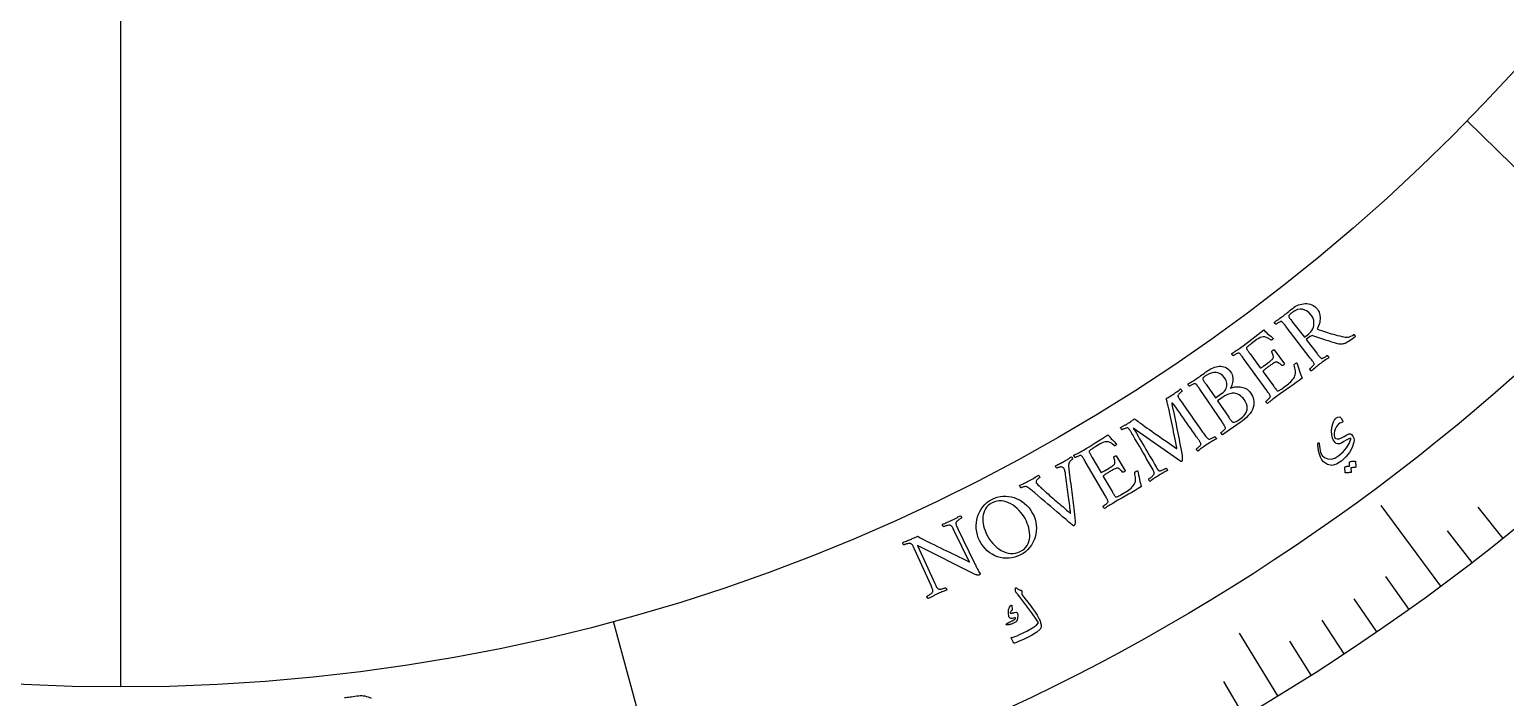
# Model space of a CAD drawing. Header units: millimetres. Extents: x -68 to 68, y -68 to 87.
# Drawn here: x -2.21 to 33.5, y -45.82 to -29.64 of the extents above; entities that cross this region are included whole.
import ezdxf

# ---------------------------------------------------------------- set-up
doc = ezdxf.new("R2010")
doc.units = ezdxf.units.MM
for name, color, linetype in [('ENGRAVE', 7, 'Continuous'), ('ENGRAVE_FINE', 8, 'Continuous'), ('TEXT', 5, 'Continuous')]:
    doc.layers.add(name, color=color, linetype=linetype)

msp = doc.modelspace()

# ---------------------------------------------------------------- linework, layer by layer
at = {"layer": 'ENGRAVE'}
for points in [[(0, -45.5625), (0, 45.5625)], [(38.3643, -37.5213), (32.5735, -31.8577)], [(31.9367, -43.1244), (30.4905, -41.1716)], [(14.0426, -51.7926), (11.923, -43.9748)], [(27.997, -45.7802), (27.0673, -44.26)]]:
    msp.add_lwpolyline(points, dxfattribs=at)
for radius in [66.15, 66.15, 64.3781, 61.0875, 61.0875, 58.4888, 53.6625, 53.6625, 50.8275, 45.5625, 45.5625]:
    msp.add_circle((0, 0), radius, dxfattribs=at)
at = {"layer": 'ENGRAVE_FINE'}
for points in [[(33.4426, -41.9673), (32.8368, -41.2072)], [(32.6949, -42.5524), (32.1027, -41.7817)], [(31.1683, -43.683), (30.6037, -42.8917)], [(30.3899, -44.228), (29.8394, -43.4269)], [(29.6017, -44.7594), (29.0655, -43.9487)], [(28.804, -45.2769), (28.2823, -44.4568)], [(27.1811, -46.2694), (26.6887, -45.4313)]]:
    msp.add_lwpolyline(points, dxfattribs=at)
at = {"layer": 'TEXT'}
for points in [[(28.3625, -36.3874), (28.3927, -36.3658), (28.4254, -36.3463), (28.4604, -36.3289), (28.4977, -36.3136), (28.5366, -36.3009), (28.5759, -36.2913), (28.6159, -36.2849), (28.6564, -36.2817), (28.6969, -36.2822), (28.7367, -36.2871), (28.7759, -36.2962), (28.8145, -36.3097), (28.8517, -36.3281), (28.8868, -36.3519), (28.9198, -36.3812), (28.9507, -36.4161), (28.9733, -36.4489), (28.9912, -36.4847), (29.0044, -36.5234), (29.0129, -36.5652), (29.0171, -36.6085), (29.0175, -36.652), (29.0139, -36.6957), (29.0064, -36.7395), (28.9954, -36.782), (28.9814, -36.8218), (28.9642, -36.8589), (28.944, -36.8933), (28.9968, -36.9131), (29.0479, -36.9316), (29.0974, -36.9489), (29.1452, -36.9649), (29.1923, -36.98), (29.2399, -36.9946), (29.2878, -37.0087), (29.3362, -37.0223), (29.386, -37.0359), (29.4386, -37.0501), (29.4939, -37.0648), (29.5519, -37.0801), (29.5899, -37.0882), (29.6262, -37.0925), (29.6608, -37.093), (29.6936, -37.0898), (29.7264, -37.082), (29.7607, -37.069), (29.7965, -37.0507), (29.8338, -37.0271), (29.8402, -37.029), (29.8465, -37.0337), (29.8528, -37.041), (29.8589, -37.0509), (29.8643, -37.061), (29.8683, -37.069), (29.8709, -37.0748), (29.8722, -37.0784), (29.8297, -37.1119), (29.7902, -37.1417), (29.7538, -37.1676), (29.7205, -37.1898), (29.6906, -37.2083), (29.6643, -37.2233), (29.6417, -37.2348), (29.6227, -37.2429), (29.6096, -37.2467), (29.5938, -37.2509), (29.5754, -37.2556), (29.5544, -37.2606), (29.5311, -37.2643), (29.5055, -37.2648), (29.4778, -37.262), (29.4479, -37.256), (29.4344, -37.2523), (29.4159, -37.2471), (29.3926, -37.2402), (29.3643, -37.2317), (29.3321, -37.2219), (29.2967, -37.2108), (29.2582, -37.1985), (29.2166, -37.1851), (29.1728, -37.1707), (29.1275, -37.1559), (29.0807, -37.1405), (29.0326, -37.1245), (28.984, -37.1083), (28.9363, -37.0921), (28.8892, -37.0757), (28.8429, -37.0594), (28.8268, -37.0567), (28.8096, -37.0592), (28.7914, -37.0668), (28.7722, -37.0796), (28.6805, -37.1506), (28.9348, -37.4799), (28.9369, -37.4826), (28.9389, -37.4854), (28.941, -37.4881), (28.9431, -37.4908), (28.9452, -37.4935), (28.9473, -37.4962), (28.9494, -37.4989), (28.9515, -37.5017), (28.9645, -37.5184), (28.9771, -37.5343), (28.9891, -37.5493), (29.0006, -37.5634), (29.0117, -37.5762), (29.0224, -37.5874), (29.0327, -37.5968), (29.0426, -37.6046), (29.0492, -37.6066), (29.0584, -37.6062), (29.0701, -37.6034), (29.0844, -37.5984), (29.0999, -37.5916), (29.1155, -37.584), (29.1311, -37.5755), (29.1467, -37.566), (29.1611, -37.5567), (29.1729, -37.5489), (29.1821, -37.5425), (29.1888, -37.5376), (29.1946, -37.54), (29.2009, -37.5441), (29.2076, -37.5501), (29.2149, -37.5579), (29.2213, -37.5663), (29.2257, -37.5741), (29.2279, -37.5814), (29.2281, -37.5881), (29.1997, -37.6074), (29.172, -37.6263), (29.1449, -37.6449), (29.1184, -37.6631), (29.0922, -37.6814), (29.0659, -37.7003), (29.0396, -37.7198), (29.0131, -37.7399), (28.9875, -37.7599), (28.9619, -37.7803), (28.9364, -37.8012), (28.9108, -37.8227), (28.8852, -37.8445), (28.8594, -37.8665), (28.8335, -37.8889), (28.8074, -37.9115), (28.801, -37.9096), (28.7945, -37.9055), (28.7881, -37.8993), (28.7816, -37.8909), (28.776, -37.8819), (28.7719, -37.8739), (28.7695, -37.8668), (28.7687, -37.8606), (28.7752, -37.8553), (28.7838, -37.848), (28.7943, -37.8386), (28.807, -37.8271), (28.8202, -37.8144), (28.8326, -37.8015), (28.8443, -37.7881), (28.8552, -37.7745), (28.8641, -37.7618), (28.8697, -37.7512), (28.872, -37.7428), (28.8711, -37.7365), (28.8654, -37.7223), (28.8577, -37.7072), (28.8479, -37.691), (28.8362, -37.6739), (28.8231, -37.656), (28.8094, -37.6375), (28.7951, -37.6185), (28.7801, -37.5988), (28.1989, -36.8431), (28.1837, -36.8235), (28.1689, -36.8045), (28.1545, -36.7861), (28.1403, -36.7684), (28.1266, -36.7522), (28.1134, -36.7383), (28.1007, -36.7267), (28.0885, -36.7174), (28.0822, -36.7141), (28.0735, -36.7138), (28.0622, -36.7165), (28.0485, -36.7221), (28.0335, -36.7295), (28.0186, -36.7374), (28.0037, -36.7458), (27.9888, -36.7547), (27.9752, -36.7632), (27.9639, -36.7704), (27.955, -36.7764), (27.9484, -36.7811), (27.9427, -36.7786), (27.9366, -36.7743), (27.9299, -36.7682), (27.9228, -36.7603), (27.9165, -36.7519), (27.9122, -36.744), (27.9099, -36.7367), (27.9097, -36.7301), (27.937, -36.7109), (27.964, -36.692), (27.9907, -36.6735), (28.0172, -36.6554), (28.0433, -36.6373), (28.0691, -36.6189), (28.0945, -36.6002), (28.1195, -36.5813), (28.1456, -36.561), (28.1725, -36.5397), (28.2003, -36.5174), (28.2288, -36.4941), (28.2588, -36.4696), (28.2911, -36.4436), (28.3257, -36.4162), (28.3625, -36.3874)], [(28.8026, -36.5595), (28.7555, -36.5077), (28.7049, -36.4669), (28.6508, -36.4373), (28.5932, -36.4188), (28.5323, -36.4145), (28.4684, -36.4273), (28.4015, -36.4572), (28.3314, -36.5042), (28.3225, -36.5113), (28.3117, -36.5203), (28.2989, -36.5311), (28.2842, -36.5438), (28.2707, -36.5567), (28.2618, -36.5683), (28.2573, -36.5787), (28.2573, -36.5877), (28.2615, -36.5997), (28.2687, -36.6139), (28.2788, -36.6304), (28.2919, -36.649), (28.3066, -36.6689), (28.3214, -36.6887), (28.3365, -36.7086), (28.3518, -36.7285), (28.6386, -37.0963), (28.7319, -37.024), (28.7641, -36.9959), (28.7924, -36.9644), (28.8167, -36.9295), (28.8372, -36.8913), (28.8531, -36.851), (28.8636, -36.8096), (28.8689, -36.7674), (28.8689, -36.7241), (28.8627, -36.6811), (28.8496, -36.6393), (28.8295, -36.5988), (28.8026, -36.5595)], [(27.0949, -37.3465), (27.1586, -37.2996), (27.2249, -37.2497), (27.2938, -37.1966), (27.3652, -37.1404), (27.4376, -37.0832), (27.5095, -37.0272), (27.5809, -36.9725), (27.6518, -36.9189), (27.6814, -36.9485), (27.7107, -36.9762), (27.7397, -37.002), (27.7683, -37.0259), (27.7968, -37.0492), (27.8254, -37.0731), (27.8542, -37.0976), (27.8831, -37.1227), (27.8808, -37.1307), (27.8761, -37.1387), (27.8689, -37.1467), (27.8594, -37.1548), (27.8484, -37.1618), (27.839, -37.1651), (27.831, -37.1648), (27.8246, -37.1609), (27.772, -37.1237), (27.7238, -37.0985), (27.6802, -37.0852), (27.641, -37.084), (27.6042, -37.0914), (27.568, -37.1041), (27.5322, -37.1221), (27.4969, -37.1455), (27.3455, -37.2571), (27.3389, -37.2619), (27.3303, -37.2686), (27.3194, -37.277), (27.3064, -37.2871), (27.2926, -37.2982), (27.2796, -37.3092), (27.2672, -37.3203), (27.2555, -37.3314), (27.2458, -37.3418), (27.2393, -37.351), (27.2361, -37.3589), (27.236, -37.3654), (27.2408, -37.3772), (27.2472, -37.3898), (27.2551, -37.4035), (27.2647, -37.4181), (27.2751, -37.4333), (27.2859, -37.4486), (27.2969, -37.4641), (27.3082, -37.4797), (27.3127, -37.4859), (27.3166, -37.4913), (27.3201, -37.496), (27.323, -37.5001), (27.568, -37.8364), (27.572, -37.8386), (27.5784, -37.838), (27.5873, -37.8346), (27.5986, -37.8282), (27.6115, -37.8201), (27.6248, -37.8112), (27.6387, -37.8016), (27.6531, -37.7913), (27.7464, -37.7228), (27.7764, -37.7003), (27.8026, -37.68), (27.8248, -37.6618), (27.8432, -37.6457), (27.858, -37.631), (27.8696, -37.617), (27.8779, -37.6035), (27.8829, -37.5907), (27.8853, -37.5777), (27.8856, -37.5638), (27.8837, -37.549), (27.8798, -37.5332), (27.874, -37.5158), (27.8668, -37.4959), (27.8581, -37.4735), (27.8479, -37.4487), (27.846, -37.4414), (27.848, -37.4336), (27.8539, -37.4255), (27.8638, -37.4169), (27.8743, -37.41), (27.8841, -37.4054), (27.8931, -37.4031), (27.9014, -37.4031), (28.153, -37.7403), (28.1508, -37.7469), (28.1461, -37.754), (28.1389, -37.7615), (28.1291, -37.7695), (28.1186, -37.7761), (28.1089, -37.7795), (28.1001, -37.7799), (28.0921, -37.7771), (28.0682, -37.7577), (28.0476, -37.7415), (28.0301, -37.7284), (28.0159, -37.7184), (28.004, -37.7108), (27.9938, -37.7049), (27.9851, -37.7006), (27.9781, -37.698), (27.9718, -37.6966), (27.9654, -37.6957), (27.9589, -37.6954), (27.9523, -37.6958), (27.9438, -37.6969), (27.9327, -37.7007), (27.919, -37.7074), (27.9028, -37.7168), (27.885, -37.728), (27.8666, -37.74), (27.8476, -37.7528), (27.8279, -37.7665), (27.8082, -37.7803), (27.7892, -37.7939), (27.7708, -37.8071), (27.753, -37.8201), (27.7408, -37.8292), (27.7278, -37.839), (27.7141, -37.8494), (27.6996, -37.8606), (27.6854, -37.8719), (27.6724, -37.8826), (27.6606, -37.8928), (27.65, -37.9025), (27.6417, -37.9114), (27.6367, -37.919), (27.635, -37.9254), (27.6367, -37.9306), (27.8871, -38.2743), (27.8886, -38.2764), (27.8905, -38.2789), (27.8927, -38.2819), (27.8952, -38.2854), (27.9054, -38.2992), (27.917, -38.3148), (27.9301, -38.3321), (27.9446, -38.3512), (27.9587, -38.3687), (27.9704, -38.3813), (27.9797, -38.3888), (27.9866, -38.3913), (28.0007, -38.39), (28.0149, -38.3866), (28.0292, -38.3812), (28.0437, -38.3738), (28.0599, -38.3637), (28.0798, -38.3505), (28.1032, -38.3342), (28.1302, -38.3146), (28.2174, -38.2505), (28.2491, -38.2258), (28.2794, -38.1997), (28.3082, -38.1721), (28.3356, -38.143), (28.3601, -38.1138), (28.3803, -38.0855), (28.3963, -38.0583), (28.4079, -38.0321), (28.4173, -38.0029), (28.4223, -37.9726), (28.4227, -37.9411), (28.4187, -37.9084), (28.412, -37.8748), (28.4042, -37.8404), (28.3954, -37.8051), (28.3856, -37.7689), (28.385, -37.7619), (28.3877, -37.7545), (28.3937, -37.7468), (28.403, -37.7387), (28.4186, -37.728), (28.4325, -37.7208), (28.4447, -37.7169), (28.4551, -37.7166), (28.47, -37.7635), (28.4851, -37.812), (28.5005, -37.8622), (28.5162, -37.9139), (28.5321, -37.9639), (28.5485, -38.009), (28.5652, -38.0492), (28.5823, -38.0844), (28.5093, -38.1387), (28.4361, -38.1922), (28.3627, -38.245), (28.289, -38.297), (28.2131, -38.3505), (28.1328, -38.4077), (28.048, -38.4686), (27.9587, -38.5332), (27.9279, -38.5558), (27.899, -38.5775), (27.8719, -38.5984), (27.8467, -38.6185), (27.8221, -38.638), (27.7967, -38.6576), (27.7706, -38.6772), (27.7438, -38.6967), (27.7374, -38.6946), (27.7311, -38.6903), (27.7248, -38.6839), (27.7186, -38.6753), (27.7132, -38.6662), (27.7094, -38.658), (27.7072, -38.6509), (27.7065, -38.6446), (27.7132, -38.6396), (27.7219, -38.6325), (27.7328, -38.6234), (27.7457, -38.6123), (27.7593, -38.6), (27.7721, -38.5873), (27.7841, -38.5744), (27.7954, -38.561), (27.8046, -38.5486), (27.8105, -38.5382), (27.813, -38.5298), (27.8123, -38.5235), (27.807, -38.5091), (27.7997, -38.4938), (27.7904, -38.4774), (27.7792, -38.46), (27.7666, -38.4417), (27.7534, -38.4228), (27.7397, -38.4034), (27.7252, -38.3833), (27.167, -37.6104), (27.1524, -37.5904), (27.1381, -37.571), (27.1242, -37.5523), (27.1105, -37.5342), (27.0972, -37.5176), (27.0844, -37.5033), (27.0721, -37.4914), (27.0602, -37.4817), (27.054, -37.4783), (27.0452, -37.4777), (27.0339, -37.4801), (27.02, -37.4853), (27.0048, -37.4923), (26.9895, -37.4999), (26.974, -37.5081), (26.9586, -37.5169), (26.9443, -37.5253), (26.9325, -37.5324), (26.9233, -37.5382), (26.9165, -37.5428), (26.9109, -37.5401), (26.9049, -37.5357), (26.8984, -37.5294), (26.8915, -37.5213), (26.8854, -37.5127), (26.8813, -37.5047), (26.8793, -37.4974), (26.8792, -37.4908), (26.9071, -37.4723), (26.9348, -37.4541), (26.9623, -37.4361), (26.9897, -37.4184), (27.0167, -37.4007), (27.0433, -37.3829), (27.0693, -37.3648), (27.0949, -37.3465)], [(26.2936, -37.9093), (26.3248, -37.889), (26.3576, -37.8701), (26.3921, -37.8526), (26.4282, -37.8366), (26.4653, -37.8227), (26.5024, -37.8119), (26.5396, -37.8041), (26.577, -37.7993), (26.6141, -37.7983), (26.6506, -37.8017), (26.6865, -37.8095), (26.7217, -37.8218), (26.7558, -37.8393), (26.7881, -37.8631), (26.8185, -37.893), (26.8472, -37.9291), (26.869, -37.9642), (26.8857, -38.0006), (26.8971, -38.0381), (26.9034, -38.0769), (26.9054, -38.1156), (26.9042, -38.1526), (26.8998, -38.1881), (26.8921, -38.2219), (26.8826, -38.2531), (26.8726, -38.2803), (26.8621, -38.3038), (26.8512, -38.3233), (26.8504, -38.3266), (26.851, -38.329), (26.853, -38.3304), (26.8564, -38.3308), (26.8753, -38.3207), (26.8972, -38.312), (26.9222, -38.3046), (26.9502, -38.2985), (26.9804, -38.2943), (27.0121, -38.2923), (27.0452, -38.2926), (27.0798, -38.2952), (27.1149, -38.3006), (27.1494, -38.3093), (27.1834, -38.3214), (27.2168, -38.3369), (27.2487, -38.356), (27.2784, -38.3793), (27.3057, -38.4067), (27.3307, -38.4382), (27.3564, -38.4778), (27.3776, -38.5185), (27.3945, -38.5601), (27.4069, -38.6028), (27.4142, -38.6471), (27.4154, -38.6935), (27.4105, -38.7422), (27.3995, -38.793), (27.3816, -38.8431), (27.3557, -38.8927), (27.3216, -38.9419), (27.2793, -38.9906), (27.2322, -39.0377), (27.1836, -39.0821), (27.1334, -39.1239), (27.0817, -39.1629), (26.6531, -39.4558), (26.6468, -39.4536), (26.6406, -39.4491), (26.6345, -39.4426), (26.6285, -39.4338), (26.6233, -39.4245), (26.6198, -39.4163), (26.6177, -39.409), (26.6173, -39.4028), (26.6241, -39.3979), (26.633, -39.3911), (26.6441, -39.3823), (26.6573, -39.3716), (26.6712, -39.3596), (26.6844, -39.3473), (26.6968, -39.3347), (26.7084, -39.3217), (26.718, -39.3095), (26.7242, -39.2993), (26.727, -39.291), (26.7264, -39.2846), (26.7215, -39.2702), (26.7146, -39.2546), (26.7058, -39.2379), (26.6951, -39.2202), (26.683, -39.2016), (26.6704, -39.1824), (26.6571, -39.1626), (26.6433, -39.1421), (26.1068, -38.3539), (26.0928, -38.3335), (26.0791, -38.3137), (26.0656, -38.2946), (26.0525, -38.2761), (26.0397, -38.2592), (26.0273, -38.2446), (26.0152, -38.2323), (26.0036, -38.2223), (25.9975, -38.2187), (25.9888, -38.2179), (25.9774, -38.2199), (25.9634, -38.2248), (25.9479, -38.2314), (25.9324, -38.2385), (25.9168, -38.2463), (25.9011, -38.2546), (25.8865, -38.2626), (25.8746, -38.2694), (25.8652, -38.275), (25.8583, -38.2793), (25.8528, -38.2765), (25.8469, -38.2719), (25.8406, -38.2654), (25.8339, -38.2572), (25.8281, -38.2484), (25.8242, -38.2403), (25.8224, -38.2329), (25.8225, -38.2263), (25.8509, -38.2086), (25.879, -38.1912), (25.9071, -38.174), (25.9349, -38.157), (25.9624, -38.1401), (25.9895, -38.123), (26.0161, -38.1056), (26.0421, -38.0881), (26.0693, -38.0693), (26.0971, -38.0497), (26.1258, -38.0292), (26.1551, -38.0078), (26.1861, -37.9853), (26.2195, -37.9613), (26.2554, -37.936), (26.2936, -37.9093)], [(26.4833, -38.5646), (26.6344, -38.4604), (26.6721, -38.4313), (26.7029, -38.401), (26.727, -38.3694), (26.7444, -38.3366), (26.7558, -38.3033), (26.7624, -38.27), (26.764, -38.2369), (26.7606, -38.2039), (26.7532, -38.1718), (26.7427, -38.1414), (26.729, -38.1127), (26.7122, -38.0857), (26.6672, -38.0316), (26.6175, -37.9912), (26.5631, -37.9643), (26.504, -37.9509), (26.4425, -37.9506), (26.3807, -37.9627), (26.3186, -37.9872), (26.2562, -38.0242), (26.2469, -38.0308), (26.2355, -38.0392), (26.2222, -38.0493), (26.2068, -38.0611), (26.1926, -38.0732), (26.183, -38.0844), (26.178, -38.0944), (26.1775, -38.1034), (26.1809, -38.1137), (26.1863, -38.1258), (26.1938, -38.1395), (26.2034, -38.155), (26.2141, -38.1715), (26.2253, -38.1885), (26.2369, -38.2058), (26.249, -38.2235), (26.2515, -38.2271), (26.2539, -38.2305), (26.2561, -38.2337), (26.2581, -38.2367), (26.26, -38.2395), (26.262, -38.2423), (26.2639, -38.2452), (26.2658, -38.248)], [(24.3834, -39.1707), (24.4063, -39.1562), (24.4276, -39.1422), (24.4471, -39.1287), (24.4651, -39.1157), (24.4818, -39.1033), (24.498, -39.0914), (24.5135, -39.0801), (24.5283, -39.0693), (24.5484, -39.0859), (24.5742, -39.106), (24.6056, -39.1296), (24.6428, -39.1567), (24.6846, -39.1869), (24.7301, -39.2196), (24.7793, -39.2549), (24.8321, -39.2927), (24.8878, -39.3323), (24.9453, -39.373), (25.0047, -39.4146), (25.066, -39.4571), (25.1281, -39.5002), (25.19, -39.5432), (25.2516, -39.5862), (25.313, -39.6292), (25.3731, -39.6714), (25.431, -39.7121), (25.4867, -39.7514), (25.5402, -39.7891), (25.5425, -39.79), (25.5449, -39.7901), (25.5476, -39.7895), (25.5504, -39.788), (25.5527, -39.7858), (25.554, -39.783), (25.5541, -39.7795), (25.5531, -39.7754), (25.5357, -39.6885), (25.519, -39.606), (25.503, -39.528), (25.4877, -39.4545), (25.4728, -39.3831), (25.4579, -39.3117), (25.4431, -39.2403), (25.4283, -39.1687), (25.4131, -39.0954), (25.397, -39.0184), (25.3798, -38.9377), (25.3617, -38.8534), (25.3556, -38.8253), (25.3491, -38.7961), (25.3422, -38.7658), (25.3349, -38.7344), (25.3275, -38.7035), (25.3206, -38.6747), (25.314, -38.6481), (25.3079, -38.6236), (25.3026, -38.6031), (25.2989, -38.5885), (25.2966, -38.5797), (25.2959, -38.5768), (25.3395, -38.5518), (25.3786, -38.5286), (25.4132, -38.5073), (25.4434, -38.4879), (25.4684, -38.4712), (25.4946, -38.4533), (25.5222, -38.4341), (25.5512, -38.4137), (25.5791, -38.3937), (25.6036, -38.376), (25.6248, -38.3605), (25.6426, -38.3472), (25.6456, -38.3498), (25.6504, -38.355), (25.657, -38.3628), (25.6653, -38.3733), (25.6734, -38.3835), (25.6791, -38.3909), (25.6826, -38.3953), (25.6837, -38.3967), (25.6764, -38.402), (25.6674, -38.409), (25.6567, -38.4179), (25.6444, -38.4285), (25.6315, -38.4402), (25.6194, -38.452), (25.6079, -38.4642), (25.597, -38.4765), (25.5879, -38.4883), (25.5814, -38.4986), (25.5777, -38.5074), (25.5767, -38.5148), (25.5789, -38.5236), (25.5821, -38.5331), (25.5865, -38.5432), (25.592, -38.554), (25.598, -38.5648), (25.6039, -38.5749), (25.6097, -38.5845), (25.6154, -38.5933), (25.6342, -38.6196), (25.6571, -38.6521), (25.6841, -38.6908), (25.7153, -38.7356), (25.7495, -38.785), (25.7858, -38.8373), (25.8242, -38.8925), (25.8648, -38.9506), (25.9062, -39.0099), (25.9474, -39.0689), (25.9884, -39.1276), (26.0292, -39.1858), (26.0687, -39.2423), (26.1058, -39.2955), (26.1406, -39.3454), (26.1731, -39.3921), (26.1917, -39.4177), (26.21, -39.4424), (26.2281, -39.4663), (26.2459, -39.4893), (26.2636, -39.5104), (26.2812, -39.5289), (26.2988, -39.5447), (26.3163, -39.5578), (26.3248, -39.5611), (26.3356, -39.5618), (26.3487, -39.5596), (26.3641, -39.5548), (26.3806, -39.5482), (26.3969, -39.5411), (26.413, -39.5335), (26.4289, -39.5253), (26.4432, -39.5175), (26.4545, -39.5112), (26.4628, -39.5064), (26.4681, -39.5031), (26.4761, -39.5079), (26.4834, -39.5139), (26.4899, -39.5213), (26.4958, -39.53), (26.5008, -39.5385), (26.5044, -39.5452), (26.5066, -39.5503), (26.5076, -39.5537), (26.4788, -39.5704), (26.4503, -39.5869), (26.4223, -39.6033), (26.3948, -39.6195), (26.367, -39.6362), (26.3384, -39.6539), (26.3089, -39.6727), (26.2786, -39.6926), (26.2471, -39.7137), (26.2179, -39.7337), (26.1912, -39.7526), (26.1669, -39.7704), (26.1427, -39.7884), (26.1164, -39.808), (26.0879, -39.8291), (26.0574, -39.8517), (26.0546, -39.8495), (26.0505, -39.8454), (26.0451, -39.8393), (26.0386, -39.8313), (26.0321, -39.8225), (26.0273, -39.8141), (26.024, -39.806), (26.0224, -39.7982), (26.0289, -39.7937), (26.0369, -39.7877), (26.0463, -39.7802), (26.0571, -39.7713), (26.0687, -39.7616), (26.08, -39.7516), (26.0912, -39.7413), (26.1022, -39.7308), (26.1123, -39.7207), (26.1206, -39.7116), (26.1271, -39.7034), (26.1319, -39.6963), (26.1336, -39.6892), (26.1328, -39.6799), (26.1296, -39.6685), (26.1239, -39.6549), (26.1171, -39.6409), (26.1105, -39.6282), (26.104, -39.6168), (26.0976, -39.6066), (26.09, -39.5954), (26.0812, -39.5828), (26.0712, -39.5688), (26.0598, -39.5534), (26.0485, -39.5381), (26.0384, -39.5241), (26.0296, -39.5115), (26.0221, -39.5003), (25.9759, -39.4344), (25.9307, -39.3699), (25.8863, -39.3066), (25.8428, -39.2447), (25.7995, -39.1831), (25.7557, -39.1207), (25.7114, -39.0576), (25.6667, -38.9938), (25.6208, -38.9285), (25.5731, -38.8608), (25.5234, -38.7907), (25.4719, -38.7183), (25.4694, -38.715), (25.4657, -38.7108), (25.4606, -38.7057), (25.4544, -38.6997), (25.4477, -38.6945), (25.4417, -38.6917), (25.4362, -38.6912), (25.4312, -38.6931), (25.4297, -38.6952), (25.4292, -38.6992), (25.4295, -38.705), (25.4306, -38.7126), (25.4491, -38.8011), (25.4669, -38.8864), (25.4839, -38.9683), (25.5002, -39.047), (25.5158, -39.1233), (25.5311, -39.1984), (25.5459, -39.2723), (25.5603, -39.3448), (25.5745, -39.417), (25.5888, -39.4898), (25.6033, -39.5631), (25.6179, -39.6371), (25.6328, -39.7128), (25.6482, -39.7913), (25.6642, -39.8727), (25.6808, -39.957), (25.6813, -39.9634), (25.6819, -39.9726), (25.6825, -39.9844), (25.6831, -39.999), (25.6835, -40.0147), (25.6836, -40.0302), (25.6834, -40.0454), (25.6827, -40.0603), (25.6814, -40.0738), (25.6789, -40.0848), (25.6754, -40.0933), (25.6707, -40.0992), (25.6688, -40.1013), (25.6657, -40.1031), (25.6614, -40.1047), (25.6559, -40.106), (25.6544, -40.1058), (25.653, -40.1058), (25.6518, -40.1061), (25.6508, -40.1066), (24.4971, -39.2938), (24.535, -39.3571), (24.5733, -39.4214), (24.612, -39.4869), (24.651, -39.5535), (24.6899, -39.6202), (24.7284, -39.6858), (24.7664, -39.7503), (24.8039, -39.8138), (24.8402, -39.8753), (24.8746, -39.9338), (24.9071, -39.9892), (24.9377, -40.0416), (24.9659, -40.09), (24.9912, -40.1335), (25.0136, -40.1721), (25.0331, -40.2057), (25.0492, -40.2334), (25.0611, -40.2539), (25.069, -40.2674), (25.0729, -40.2739), (25.0773, -40.2808), (25.0823, -40.2879), (25.0877, -40.2952), (25.0935, -40.3028), (25.0996, -40.31), (25.1055, -40.3165), (25.1113, -40.3223), (25.1169, -40.3272), (25.1256, -40.3307), (25.1374, -40.3313), (25.1523, -40.3289), (25.1703, -40.3236), (25.1897, -40.3165), (25.2088, -40.3086), (25.2277, -40.3001), (25.2463, -40.2909), (25.263, -40.2822), (25.276, -40.2753), (25.2853, -40.2702), (25.2911, -40.2669), (25.2973, -40.2695), (25.3034, -40.2746), (25.3094, -40.2822), (25.3152, -40.2922), (25.3202, -40.3024), (25.3238, -40.3104), (25.3261, -40.3162), (25.3271, -40.3199), (25.2985, -40.3352), (25.272, -40.3493), (25.2475, -40.3624), (25.2251, -40.3743), (25.2024, -40.3867), (25.1772, -40.4011), (25.1496, -40.4176), (25.1195, -40.4361), (25.0876, -40.4561), (25.0587, -40.4748), (25.0326, -40.4921), (25.0095, -40.5082), (24.9865, -40.5245), (24.9609, -40.5425), (24.9326, -40.5624), (24.9017, -40.5839), (24.8989, -40.5816), (24.895, -40.5774), (24.8898, -40.5711), (24.8834, -40.563), (24.8773, -40.554), (24.8727, -40.5454), (24.8697, -40.5372), (24.8682, -40.5294), (24.8754, -40.5247), (24.8851, -40.5177), (24.8972, -40.5085), (24.912, -40.4971), (24.9277, -40.4844), (24.9431, -40.4713), (24.958, -40.4577), (24.9724, -40.4438), (24.9849, -40.4303), (24.994, -40.4184), (24.9995, -40.4079), (25.0015, -40.3989), (25.0016, -40.3851), (25.0003, -40.3718), (24.9975, -40.3588), (24.9933, -40.3462), (24.9878, -40.3333), (24.9815, -40.3195), (24.9742, -40.3048), (24.966, -40.2891), (24.9164, -40.2027), (24.8677, -40.118), (24.82, -40.0352), (24.7731, -39.9541), (24.7279, -39.876), (24.6849, -39.802), (24.6441, -39.7322), (24.6055, -39.6666), (24.5698, -39.606), (24.5377, -39.5513), (24.509, -39.5025), (24.4838, -39.4596), (24.4627, -39.4238), (24.4465, -39.3963), (24.435, -39.3771), (24.4284, -39.3662), (24.4218, -39.3556), (24.4152, -39.3454), (24.4087, -39.3355), (24.4021, -39.326), (24.3955, -39.317), (24.3886, -39.3088), (24.3813, -39.3016), (24.3738, -39.2951), (24.3669, -39.2916), (24.3573, -39.2902), (24.3449, -39.2911), (24.3297, -39.2942), (24.3132, -39.2987), (24.2968, -39.3038), (24.2805, -39.3095), (24.2642, -39.3159), (24.2492, -39.3222), (24.2369, -39.3277), (24.2272, -39.3324), (24.2202, -39.3363), (24.2184, -39.3352), (24.2147, -39.3306), (24.2093, -39.3226), (24.2021, -39.3112), (24.1951, -39.2995), (24.1902, -39.2907), (24.1873, -39.2848), (24.1866, -39.2818), (24.2081, -39.2699), (24.2273, -39.2594), (24.2444, -39.2502), (24.2594, -39.2422), (24.2733, -39.2349), (24.2871, -39.2275), (24.3008, -39.2199), (24.3145, -39.2122), (24.329, -39.2038), (24.3453, -39.1941), (24.3635, -39.183), (24.3834, -39.1707)], [(26.5312, -38.6343), (26.8056, -39.0339), (26.8107, -39.0413), (26.8173, -39.0505), (26.8251, -39.0613), (26.8343, -39.0738), (26.8442, -39.0868), (26.8543, -39.0992), (26.8644, -39.1111), (26.8747, -39.1223), (26.8844, -39.1321), (26.8928, -39.1397), (26.9001, -39.1449), (26.9061, -39.1479), (26.9246, -39.1502), (26.9437, -39.1491), (26.9633, -39.1444), (26.9834, -39.1363), (27.0045, -39.1254), (27.0269, -39.1125), (27.0505, -39.0978), (27.0755, -39.081), (27.1094, -39.0556), (27.1412, -39.0277), (27.1708, -38.9976), (27.1982, -38.965), (27.2215, -38.9299), (27.2386, -38.8918), (27.2497, -38.8508), (27.2546, -38.8069), (27.2514, -38.7604), (27.2379, -38.7114), (27.2143, -38.6599), (27.1806, -38.606), (27.1548, -38.5729), (27.1262, -38.5426), (27.0947, -38.5153), (27.0604, -38.4907), (27.0226, -38.4711), (26.9808, -38.4582), (26.935, -38.4522), (26.8852, -38.453), (26.8311, -38.4627), (26.7724, -38.4836), (26.7093, -38.5154), (26.6415, -38.5583)], [(29.5445, -39.1564), (29.4953, -39.1728), (29.4511, -39.2053), (29.4117, -39.2537), (29.3772, -39.3183), (29.3611, -39.3671), (29.354, -39.4163), (29.356, -39.466), (29.3669, -39.516), (29.3708, -39.5247), (29.3764, -39.5326), (29.3838, -39.5397), (29.393, -39.546), (29.4319, -39.5577), (29.4792, -39.5531), (29.5349, -39.5322), (29.5989, -39.495), (29.6616, -39.4576), (29.7122, -39.437), (29.7507, -39.4334), (29.7771, -39.4468), (29.8117, -39.4903), (29.8328, -39.5365), (29.8402, -39.5854), (29.8339, -39.6368), (29.7889, -39.7675), (29.7252, -39.8863), (29.6429, -39.9932), (29.5421, -40.0879), (29.4151, -40.1684), (29.2983, -40.1986), (29.1918, -40.1785), (29.0958, -40.1084), (29.0576, -40.0593), (29.0253, -39.9994), (28.9988, -39.9288), (28.978, -39.8473), (28.974, -39.8233), (28.9707, -39.7999), (28.968, -39.7768), (28.966, -39.7543), (28.9647, -39.732), (28.964, -39.7099), (28.9641, -39.688), (28.965, -39.6663), (28.9666, -39.6564), (28.9702, -39.6502), (28.9756, -39.648), (28.9828, -39.6495), (28.9891, -39.6534), (28.9937, -39.6586), (28.9966, -39.6649), (28.9978, -39.6725), (29.0067, -39.7911), (29.0302, -39.8866), (29.0686, -39.9591), (29.1218, -40.0085), (29.2024, -40.0426), (29.2871, -40.0463), (29.3759, -40.0195), (29.4686, -39.9622), (29.574, -39.8707), (29.6576, -39.7732), (29.7195, -39.67), (29.7596, -39.5611), (29.7611, -39.5533), (29.7596, -39.5478), (29.7553, -39.5444), (29.748, -39.5431), (29.7256, -39.5476), (29.692, -39.5624), (29.6472, -39.5874), (29.5912, -39.6226), (29.5325, -39.6562), (29.4822, -39.6743), (29.4403, -39.6772), (29.4069, -39.6647), (29.3788, -39.6418), (29.3548, -39.6137), (29.3351, -39.5803), (29.3195, -39.5417), (29.2996, -39.4579), (29.2939, -39.3713), (29.3023, -39.282), (29.3248, -39.1899), (29.3318, -39.1668), (29.3395, -39.1456), (29.3478, -39.1263), (29.3568, -39.1088), (29.3664, -39.0932), (29.3764, -39.0793), (29.3868, -39.0674), (29.3976, -39.0572), (29.447, -39.0268), (29.4905, -39.0257), (29.5284, -39.0541), (29.5604, -39.1119), (29.5654, -39.1302), (29.5645, -39.1437), (29.5575, -39.1525), (29.5445, -39.1564)], [(23.2885, -39.8314), (23.3565, -39.7911), (23.4274, -39.7479), (23.5012, -39.7018), (23.5777, -39.6529), (23.6554, -39.6031), (23.7325, -39.5545), (23.8089, -39.507), (23.8847, -39.4607), (23.9113, -39.4931), (23.9378, -39.5235), (23.9641, -39.552), (23.9902, -39.5786), (24.0162, -39.6046), (24.0424, -39.6312), (24.0686, -39.6584), (24.0949, -39.6863), (24.0918, -39.694), (24.0863, -39.7015), (24.0784, -39.7088), (24.0681, -39.7159), (24.0565, -39.7217), (24.0468, -39.7241), (24.0389, -39.723), (24.0329, -39.7185), (23.9842, -39.6763), (23.9388, -39.6465), (23.8966, -39.629), (23.8577, -39.6239), (23.8205, -39.6277), (23.7831, -39.6367), (23.7457, -39.6512), (23.7083, -39.6709), (23.5466, -39.7671), (23.5397, -39.7713), (23.5304, -39.777), (23.5188, -39.7843), (23.5048, -39.7931), (23.49, -39.8028), (23.4759, -39.8125), (23.4625, -39.8223), (23.4498, -39.8322), (23.4391, -39.8416), (23.4318, -39.8501), (23.4277, -39.8576), (23.427, -39.8642), (23.4307, -39.8763), (23.4358, -39.8895), (23.4423, -39.9039), (23.4504, -39.9194), (23.4593, -39.9355), (23.4685, -39.9518), (23.4779, -39.9683), (23.4876, -39.985), (23.4915, -39.9915), (23.4949, -39.9973), (23.4978, -40.0024), (23.5004, -40.0067), (23.7111, -40.3655), (23.7148, -40.3681), (23.7213, -40.3681), (23.7304, -40.3656), (23.7423, -40.3604), (23.7559, -40.3535), (23.7701, -40.346), (23.7849, -40.3378), (23.8002, -40.3289), (23.8998, -40.27), (23.9319, -40.2506), (23.9599, -40.2329), (23.9839, -40.217), (24.0037, -40.2028), (24.0199, -40.1897), (24.0328, -40.1768), (24.0423, -40.1642), (24.0486, -40.152), (24.0523, -40.1393), (24.0539, -40.1255), (24.0535, -40.1106), (24.0512, -40.0945), (24.0472, -40.0765), (24.042, -40.056), (24.0355, -40.0329), (24.0278, -40.0072), (24.0266, -39.9997), (24.0294, -39.9922), (24.0361, -39.9847), (24.0467, -39.9772), (24.0578, -39.9713), (24.068, -39.9677), (24.0772, -39.9663), (24.0855, -39.9671), (24.3027, -40.3274), (24.2998, -40.3338), (24.2945, -40.3404), (24.2866, -40.3471), (24.2761, -40.3541), (24.2649, -40.3596), (24.255, -40.3621), (24.2462, -40.3616), (24.2385, -40.358), (24.2166, -40.3364), (24.1977, -40.3182), (24.1816, -40.3034), (24.1684, -40.2921), (24.1574, -40.2834), (24.1478, -40.2765), (24.1396, -40.2714), (24.1328, -40.2681), (24.1267, -40.2661), (24.1204, -40.2646), (24.114, -40.2637), (24.1074, -40.2634), (24.0988, -40.2636), (24.0873, -40.2664), (24.0731, -40.2716), (24.0561, -40.2794), (24.0373, -40.2888), (24.0177, -40.2989), (23.9975, -40.3098), (23.9766, -40.3214), (23.9556, -40.3333), (23.9353, -40.3449), (23.9157, -40.3563), (23.8968, -40.3674), (23.8837, -40.3753), (23.8698, -40.3837), (23.8551, -40.3928), (23.8397, -40.4025), (23.8244, -40.4124), (23.8104, -40.4218), (23.7977, -40.4308), (23.7862, -40.4394), (23.777, -40.4473), (23.7713, -40.4544), (23.769, -40.4606), (23.7702, -40.466), (23.9856, -40.8327), (23.9869, -40.8349), (23.9885, -40.8376), (23.9903, -40.8408), (23.9925, -40.8445), (24.0013, -40.8593), (24.0113, -40.8759), (24.0226, -40.8944), (24.0352, -40.9149), (24.0475, -40.9337), (24.0579, -40.9473), (24.0664, -40.9557), (24.0731, -40.9589), (24.0872, -40.959), (24.1017, -40.957), (24.1165, -40.9531), (24.1316, -40.9471), (24.1487, -40.9387), (24.1698, -40.9275), (24.1947, -40.9135), (24.2235, -40.8967), (24.3166, -40.8414), (24.3506, -40.82), (24.3833, -40.797), (24.4147, -40.7724), (24.4448, -40.7462), (24.4721, -40.7195), (24.495, -40.6934), (24.5135, -40.6678), (24.5277, -40.6429), (24.5399, -40.6148), (24.5478, -40.585), (24.5513, -40.5537), (24.5506, -40.5209), (24.5472, -40.4868), (24.5428, -40.4517), (24.5376, -40.4157), (24.5314, -40.3788), (24.5314, -40.3717), (24.5348, -40.3646), (24.5416, -40.3575), (24.5516, -40.3504), (24.5682, -40.3413), (24.5827, -40.3355), (24.5952, -40.3329), (24.6057, -40.3335), (24.6159, -40.3817), (24.6262, -40.4315), (24.6365, -40.4829), (24.647, -40.5359), (24.658, -40.5873), (24.6698, -40.6337), (24.6825, -40.6754), (24.6961, -40.7121), (24.6181, -40.7589), (24.54, -40.805), (24.4617, -40.8503), (24.3833, -40.8948), (24.3025, -40.9406), (24.2169, -40.9896), (24.1265, -41.0419), (24.0313, -41.0973), (23.9985, -41.1168), (23.9675, -41.1356), (23.9385, -41.1537), (23.9115, -41.1712), (23.8851, -41.1882), (23.8579, -41.2052), (23.83, -41.2221), (23.8014, -41.2389), (23.7952, -41.2362), (23.7894, -41.2313), (23.7838, -41.2243), (23.7784, -41.2152), (23.7739, -41.2056), (23.7709, -41.1971), (23.7694, -41.1897), (23.7694, -41.1834), (23.7765, -41.1791), (23.7859, -41.1729), (23.7976, -41.1649), (23.8116, -41.1551), (23.8263, -41.1442), (23.8403, -41.1329), (23.8535, -41.1211), (23.8661, -41.109), (23.8764, -41.0975), (23.8833, -41.0877), (23.8867, -41.0796), (23.8866, -41.0733), (23.8827, -41.0585), (23.877, -41.0425), (23.8694, -41.0252), (23.8599, -41.0068), (23.8492, -40.9874), (23.8379, -40.9673), (23.8261, -40.9466), (23.8137, -40.9252), (23.3342, -40.1012), (23.3217, -40.0798), (23.3094, -40.0591), (23.2974, -40.039), (23.2856, -40.0197), (23.274, -40.0019), (23.2626, -39.9864), (23.2515, -39.9733), (23.2406, -39.9625), (23.2348, -39.9585), (23.2261, -39.9571), (23.2146, -39.9583), (23.2003, -39.9622), (23.1844, -39.9677), (23.1685, -39.9737), (23.1523, -39.9803), (23.136, -39.9875), (23.121, -39.9945), (23.1086, -40.0004), (23.0988, -40.0053), (23.0917, -40.0092), (23.0864, -40.006), (23.0808, -40.001), (23.075, -39.9941), (23.0689, -39.9854), (23.0637, -39.9762), (23.0604, -39.9679), (23.0591, -39.9604), (23.0597, -39.9538), (23.0892, -39.9381), (23.1185, -39.9227), (23.1477, -39.9075), (23.1767, -39.8926), (23.2053, -39.8777), (23.2335, -39.8625), (23.2613, -39.8471), (23.2885, -39.8314)], [(21.9715, -40.5727), (22.0026, -40.5556), (22.033, -40.5384), (22.0627, -40.521), (22.0917, -40.5035), (22.1202, -40.4861), (22.1485, -40.4689), (22.1767, -40.4519), (22.2046, -40.4352), (22.209, -40.4393), (22.2138, -40.4455), (22.219, -40.454), (22.2246, -40.4647), (22.2294, -40.4753), (22.2322, -40.4837), (22.2329, -40.4897), (22.2315, -40.4935), (22.2265, -40.4967), (22.2192, -40.5019), (22.2097, -40.5091), (22.1979, -40.5184), (22.1855, -40.5291), (22.174, -40.5406), (22.1635, -40.5529), (22.1538, -40.566), (22.1467, -40.5796), (22.1438, -40.5933), (22.1451, -40.6071), (22.1507, -40.6211), (22.164, -40.6402), (22.1864, -40.6654), (22.2178, -40.6968), (22.2585, -40.7342), (22.2801, -40.7534), (22.3051, -40.7755), (22.3334, -40.8004), (22.3651, -40.8283), (22.3994, -40.8583), (22.4353, -40.8899), (22.4729, -40.923), (22.5121, -40.9575), (22.5523, -40.9929), (22.5926, -41.0281), (22.6331, -41.0632), (22.6738, -41.0982), (22.7137, -41.1325), (22.7519, -41.1654), (22.7884, -41.197), (22.8232, -41.2272), (22.8556, -41.2554), (22.8849, -41.2809), (22.9112, -41.3037), (22.9343, -41.3238), (22.9534, -41.3404), (22.9676, -41.3527), (22.977, -41.3606), (22.9816, -41.3642), (22.9809, -41.3557), (22.9794, -41.3402), (22.977, -41.318), (22.9737, -41.2888), (22.9697, -41.254), (22.965, -41.2148), (22.9596, -41.1713), (22.9535, -41.1234), (22.9469, -41.072), (22.94, -41.018), (22.9327, -40.9614), (22.9251, -40.9022), (22.9171, -40.8416), (22.9091, -40.7804), (22.9009, -40.7189), (22.8925, -40.657), (22.8842, -40.5957), (22.8761, -40.5363), (22.8681, -40.4788), (22.8603, -40.4231), (22.8572, -40.4022), (22.8533, -40.3811), (22.8487, -40.3598), (22.8433, -40.3382), (22.8373, -40.3176), (22.8309, -40.2992), (22.8241, -40.283), (22.817, -40.269), (22.8069, -40.255), (22.7946, -40.2449), (22.7802, -40.2386), (22.7636, -40.2362), (22.746, -40.2364), (22.7287, -40.2382), (22.7116, -40.2414), (22.6947, -40.2462), (22.6793, -40.2515), (22.6666, -40.2562), (22.6566, -40.2603), (22.6494, -40.2639), (22.6442, -40.2626), (22.6386, -40.2584), (22.6327, -40.2513), (22.6264, -40.2413), (22.621, -40.2305), (22.6176, -40.2211), (22.6162, -40.2129), (22.6169, -40.2061), (22.6434, -40.1925), (22.6693, -40.1795), (22.6944, -40.167), (22.719, -40.155), (22.7434, -40.1429), (22.7684, -40.13), (22.7939, -40.1163), (22.8198, -40.1017), (22.841, -40.0896), (22.8598, -40.0787), (22.8762, -40.0689), (22.8902, -40.0603), (22.9029, -40.0523), (22.9154, -40.0442), (22.9277, -40.0361), (22.9399, -40.0279), (22.9526, -40.0193), (22.9669, -40.0098), (22.9825, -39.9995), (22.9996, -39.9883), (23.0041, -39.9924), (23.0089, -39.9988), (23.0142, -40.0077), (23.0198, -40.0189), (23.0247, -40.03), (23.0276, -40.0382), (23.0286, -40.0435), (23.0277, -40.0461), (23.0203, -40.0511), (23.0099, -40.0596), (22.9965, -40.0714), (22.98, -40.0866), (22.9637, -40.1042), (22.9508, -40.1231), (22.9415, -40.1432), (22.9356, -40.1647), (22.9333, -40.1826), (22.9325, -40.2063), (22.9333, -40.2358), (22.9357, -40.2713), (22.939, -40.3091), (22.9428, -40.3458), (22.9472, -40.3814), (22.9519, -40.4159), (22.9631, -40.4958), (22.9736, -40.5724), (22.9837, -40.6457), (22.9932, -40.7157), (23.0023, -40.7834), (23.011, -40.85), (23.0194, -40.9155), (23.0273, -40.9799), (23.0352, -41.0443), (23.0431, -41.11), (23.0512, -41.1768), (23.0594, -41.2449), (23.0677, -41.3156), (23.0761, -41.3901), (23.0846, -41.4685), (23.0931, -41.5507), (23.0946, -41.5728), (23.094, -41.5921), (23.0914, -41.6086), (23.0867, -41.6223), (23.0805, -41.6337), (23.0731, -41.6435), (23.0647, -41.6516), (23.0551, -41.6581), (23.0518, -41.6589), (23.0478, -41.6579), (23.0431, -41.6552), (23.0378, -41.6506), (23.0325, -41.6457), (23.0276, -41.6416), (23.0232, -41.6384), (23.0193, -41.6361), (22.9393, -41.5685), (22.8621, -41.5031), (22.7878, -41.4399), (22.7163, -41.3788), (22.6459, -41.3186), (22.5751, -41.2578), (22.5037, -41.1964), (22.4319, -41.1344), (22.3578, -41.0706), (22.2798, -41.0037), (22.1979, -40.9338), (22.1121, -40.8606), (22.0859, -40.8381), (22.0606, -40.817), (22.0363, -40.7973), (22.013, -40.779), (21.9901, -40.7622), (21.9671, -40.7466), (21.9441, -40.7324), (21.921, -40.7195), (21.911, -40.715), (21.8994, -40.7124), (21.8862, -40.7115), (21.8714, -40.7124), (21.8562, -40.7146), (21.8414, -40.7175), (21.8272, -40.7211), (21.8136, -40.7253), (21.8011, -40.7297), (21.7905, -40.7338), (21.7817, -40.7375), (21.7749, -40.7408), (21.7731, -40.7396), (21.7698, -40.7348), (21.7649, -40.7265), (21.7584, -40.7147), (21.7521, -40.7026), (21.7477, -40.6935), (21.7452, -40.6874), (21.7447, -40.6844), (21.7774, -40.6683), (21.8073, -40.6538), (21.8344, -40.641), (21.8587, -40.6297), (21.883, -40.6184), (21.9099, -40.6051), (21.9394, -40.5899), (21.9715, -40.5727)], [(29.7274, -40.1178), (29.7278, -40.1151), (29.7293, -40.1126), (29.7319, -40.1102), (29.7355, -40.1079), (29.7511, -40.1034), (29.7666, -40.0996), (29.7821, -40.0965), (29.7976, -40.0942), (29.8131, -40.0926), (29.8288, -40.0918), (29.8448, -40.0918), (29.861, -40.0926), (29.8648, -40.0936), (29.8677, -40.0957), (29.8695, -40.0987), (29.8704, -40.1026), (29.8798, -40.24), (29.8791, -40.2425), (29.8767, -40.2442), (29.8726, -40.2454), (29.8668, -40.2459), (29.8624, -40.2457), (29.8557, -40.2459), (29.8466, -40.2465), (29.8352, -40.2475), (29.8213, -40.249), (29.8048, -40.2508), (29.7857, -40.2531), (29.764, -40.2557), (29.77, -40.363), (29.7694, -40.3669), (29.767, -40.3695), (29.7627, -40.3709), (29.7565, -40.371), (29.7512, -40.3712), (29.743, -40.3716), (29.7318, -40.3723), (29.7176, -40.3732), (29.7004, -40.3745), (29.6799, -40.3763), (29.6562, -40.3786), (29.6293, -40.3814), (29.626, -40.381), (29.6238, -40.3798), (29.6226, -40.3778), (29.6226, -40.3749), (29.6179, -40.2403), (29.6183, -40.2376), (29.6198, -40.2351), (29.6224, -40.2327), (29.6261, -40.2305), (29.639, -40.2262), (29.6519, -40.2226), (29.665, -40.2198), (29.6781, -40.2177), (29.6913, -40.2163), (29.7045, -40.2156), (29.7176, -40.2154), (29.7307, -40.2158)], [(21.0742, -41.0228), (21.1395, -40.9931), (21.2059, -40.9704), (21.2737, -40.9546), (21.3427, -40.9457), (21.4122, -40.9437), (21.481, -40.9485), (21.5492, -40.9602), (21.6169, -40.9787), (21.6832, -41.0039), (21.747, -41.0354), (21.8085, -41.0733), (21.8675, -41.1176), (21.9231, -41.1684), (21.9741, -41.2257), (22.0204, -41.2895), (22.062, -41.3599), (22.0953, -41.43), (22.1208, -41.5011), (22.1387, -41.5733), (22.1488, -41.6465), (22.1517, -41.7197), (22.1479, -41.7919), (22.1375, -41.8631), (22.1204, -41.9332), (22.0969, -42.0012), (22.0671, -42.0659), (22.0311, -42.1273), (21.989, -42.1854), (21.941, -42.2392), (21.8876, -42.2874), (21.8289, -42.33), (21.7648, -42.3671), (21.6984, -42.3973), (21.6304, -42.4204), (21.561, -42.4365), (21.4902, -42.4455), (21.4192, -42.4474), (21.3491, -42.4421), (21.2801, -42.4297), (21.2122, -42.4101), (21.1461, -42.3837), (21.0828, -42.3507), (21.0223, -42.3112), (20.9646, -42.2652), (20.9108, -42.2129), (20.8619, -42.1544), (20.818, -42.0898), (20.7791, -42.0191), (20.7479, -41.9479), (20.7241, -41.876), (20.7078, -41.8032), (20.6989, -41.7296), (20.6969, -41.6564), (20.7014, -41.5845), (20.7122, -41.514), (20.7294, -41.445), (20.7528, -41.3783), (20.7822, -41.3149), (20.8174, -41.2549), (20.8587, -41.1982), (20.9053, -41.146), (20.9568, -41.0993), (21.0131, -41.0583), (21.0742, -41.0228)], [(21.0808, -41.1043), (21.0296, -41.1344), (20.9856, -41.1687), (20.9486, -41.2072), (20.9187, -41.2498), (20.8952, -41.2956), (20.8772, -41.3435), (20.8648, -41.3935), (20.858, -41.4457), (20.8561, -41.4993), (20.8586, -41.5535), (20.8655, -41.6084), (20.8768, -41.6639), (20.8917, -41.7191), (20.9096, -41.7728), (20.9303, -41.8251), (20.9539, -41.8759), (20.985, -41.9332), (21.0199, -41.9883), (21.0588, -42.0413), (21.1016, -42.0922), (21.1476, -42.1398), (21.196, -42.1829), (21.247, -42.2216), (21.3004, -42.2558), (21.3556, -42.2846), (21.4119, -42.3067), (21.4694, -42.3224), (21.5279, -42.3315), (21.587, -42.3329), (21.6459, -42.3253), (21.7046, -42.3087), (21.7631, -42.2831), (21.8158, -42.252), (21.8611, -42.2168), (21.8991, -42.1774), (21.9296, -42.1338), (21.9536, -42.0871), (21.9718, -42.0381), (21.9841, -41.9867), (21.9906, -41.933), (21.992, -41.878), (21.9887, -41.8227), (21.9808, -41.767), (21.9683, -41.711), (21.9522, -41.6556), (21.9331, -41.6019), (21.9112, -41.5499), (21.8865, -41.4995), (21.8543, -41.4431), (21.8182, -41.3889), (21.7785, -41.337), (21.735, -41.2874), (21.6885, -41.2411), (21.6396, -41.1993), (21.5884, -41.162), (21.5348, -41.1291), (21.4796, -41.1016), (21.4237, -41.0804), (21.3671, -41.0655), (21.3097, -41.0569), (21.2521, -41.0558), (21.1948, -41.0633), (21.1377, -41.0795), (21.0808, -41.1043)], [(19.1271, -41.9811), (19.1494, -41.971), (19.1714, -41.9609), (19.1931, -41.951), (19.2146, -41.9412), (19.2345, -41.9319), (19.2514, -41.9236), (19.2655, -41.9164), (19.2766, -41.9102), (19.3063, -41.9285), (19.3428, -41.9496), (19.3862, -41.9735), (19.4364, -42.0001), (19.4923, -42.029), (19.5524, -42.0594), (19.6168, -42.0915), (19.6855, -42.1251), (19.7569, -42.1597), (19.8296, -42.1948), (19.9037, -42.2303), (19.979, -42.2663), (20.0545, -42.3024), (20.1292, -42.3383), (20.2031, -42.3741), (20.2761, -42.4098), (20.3465, -42.4448), (20.4127, -42.4784), (20.4745, -42.5108), (20.532, -42.5418), (20.1643, -41.78), (20.152, -41.7547), (20.1407, -41.7323), (20.1306, -41.713), (20.1216, -41.6965), (20.1124, -41.6824), (20.1019, -41.6699), (20.0899, -41.659), (20.0766, -41.6497), (20.0696, -41.6468), (20.0596, -41.6455), (20.0467, -41.6458), (20.0308, -41.6476), (20.0134, -41.6506), (19.9958, -41.6543), (19.9781, -41.6586), (19.9603, -41.6637), (19.9437, -41.6689), (19.9294, -41.6737), (19.9177, -41.6782), (19.9084, -41.6822), (19.9022, -41.6781), (19.8965, -41.6723), (19.8915, -41.6649), (19.887, -41.6557), (19.8833, -41.6463), (19.8803, -41.6383), (19.8781, -41.6317), (19.8768, -41.6264), (19.9061, -41.6137), (19.9346, -41.6016), (19.9622, -41.59), (19.9891, -41.5789), (20.0162, -41.5675), (20.0448, -41.5549), (20.0749, -41.5411), (20.1064, -41.5261), (20.1284, -41.5154), (20.1482, -41.5055), (20.1659, -41.4965), (20.1813, -41.4885), (20.1957, -41.4808), (20.2103, -41.4728), (20.2251, -41.4645), (20.2401, -41.456), (20.2559, -41.447), (20.2735, -41.4372), (20.2926, -41.4265), (20.3134, -41.4151), (20.3175, -41.4188), (20.3219, -41.4236), (20.3265, -41.4296), (20.3315, -41.4367), (20.3359, -41.4448), (20.339, -41.4534), (20.3409, -41.4627), (20.3415, -41.4725), (20.3342, -41.4765), (20.3242, -41.4823), (20.3116, -41.4901), (20.2963, -41.4998), (20.2801, -41.5107), (20.2645, -41.522), (20.2496, -41.5338), (20.2354, -41.546), (20.2232, -41.558), (20.2141, -41.5688), (20.2083, -41.5786), (20.2056, -41.5872), (20.205, -41.602), (20.2063, -41.6168), (20.2094, -41.6316), (20.2145, -41.6465), (20.2215, -41.6631), (20.2304, -41.6832), (20.2414, -41.7068), (20.2544, -41.7338), (20.6507, -42.5504), (20.6642, -42.5783), (20.6769, -42.6044), (20.6887, -42.6287), (20.6996, -42.6512), (20.7101, -42.6726), (20.7204, -42.6935), (20.7308, -42.714), (20.7411, -42.734), (20.7518, -42.7546), (20.7634, -42.7768), (20.7761, -42.8006), (20.7896, -42.8261), (20.7899, -42.8306), (20.7887, -42.8348), (20.7861, -42.8387), (20.7821, -42.8424), (20.7778, -42.8456), (20.7741, -42.8482), (20.771, -42.8502), (20.7686, -42.8515), (20.7634, -42.8532), (20.7562, -42.8543), (20.7469, -42.8549), (20.7356, -42.8548), (20.7225, -42.8535), (20.7081, -42.8503), (20.6923, -42.8452), (20.6751, -42.8383), (19.2748, -42.1374), (19.6971, -43.0605), (19.709, -43.0859), (19.7199, -43.1082), (19.7298, -43.1273), (19.7387, -43.1433), (19.7478, -43.157), (19.758, -43.1694), (19.7693, -43.1804), (19.7817, -43.1902), (19.7887, -43.1932), (19.7987, -43.1947), (19.8116, -43.1947), (19.8274, -43.1932), (19.8449, -43.1906), (19.8628, -43.1873), (19.8809, -43.1834), (19.8995, -43.1789), (19.9169, -43.1742), (19.9317, -43.1697), (19.9439, -43.1655), (19.9536, -43.1615), (19.9599, -43.1655), (19.9656, -43.171), (19.9708, -43.1781), (19.9754, -43.1867), (19.9792, -43.1956), (19.982, -43.2037), (19.9838, -43.2111), (19.9846, -43.2177), (19.9539, -43.2294), (19.9242, -43.2408), (19.8956, -43.2519), (19.8681, -43.2625), (19.8404, -43.2736), (19.811, -43.2859), (19.7799, -43.2994), (19.7472, -43.3141), (19.725, -43.3244), (19.7046, -43.3341), (19.6861, -43.3433), (19.6694, -43.352), (19.6537, -43.3604), (19.6383, -43.3686), (19.6231, -43.3767), (19.6082, -43.3847), (19.5923, -43.3932), (19.5742, -43.4026), (19.5538, -43.413), (19.5312, -43.4244), (19.5271, -43.4206), (19.5228, -43.4157), (19.5183, -43.4096), (19.5136, -43.4023), (19.5095, -43.3941), (19.5067, -43.3853), (19.5052, -43.376), (19.505, -43.3661), (19.5126, -43.3623), (19.5227, -43.3565), (19.5355, -43.3488), (19.5509, -43.3391), (19.5674, -43.3282), (19.5835, -43.3168), (19.5993, -43.305), (19.6146, -43.2927), (19.628, -43.2808), (19.6376, -43.2701), (19.6434, -43.2606), (19.6456, -43.2523), (19.6469, -43.2375), (19.6464, -43.2228), (19.6442, -43.208), (19.6402, -43.1932), (19.6344, -43.1767), (19.6264, -43.1565), (19.6163, -43.1328), (19.6041, -43.1054), (19.2028, -42.223), (19.1902, -42.1958), (19.1788, -42.1724), (19.1688, -42.1528), (19.16, -42.137), (19.1513, -42.1238), (19.1416, -42.1121), (19.1308, -42.1018), (19.119, -42.0928), (19.1114, -42.089), (19.1007, -42.087), (19.0866, -42.0871), (19.0693, -42.089), (19.0504, -42.0923), (19.0317, -42.0963), (19.0132, -42.101), (18.9948, -42.1064), (18.9781, -42.1117), (18.9643, -42.1164), (18.9537, -42.1202), (18.946, -42.1234), (18.9388, -42.1166), (18.9329, -42.1092), (18.9283, -42.1013), (18.9249, -42.0927), (18.9225, -42.0844), (18.9209, -42.077), (18.9199, -42.0705), (18.9197, -42.065), (18.9532, -42.0512), (18.9835, -42.0391), (19.0104, -42.0285), (19.0341, -42.0196), (19.0565, -42.0111), (19.0795, -42.0019), (19.103, -41.9919), (19.1271, -41.9811)], [(21.6692, -43.1654), (21.684, -43.1762), (21.6988, -43.1861), (21.7136, -43.195), (21.7283, -43.203), (21.743, -43.2101), (21.7579, -43.2161), (21.7729, -43.221), (21.788, -43.225), (21.7947, -43.2282), (21.799, -43.2335), (21.8012, -43.2411), (21.8011, -43.2509), (21.7975, -43.3039), (21.7974, -43.3095), (21.7976, -43.3141), (21.7981, -43.3176), (21.799, -43.3202), (21.8767, -43.4195), (21.9462, -43.5095), (22.0076, -43.5903), (22.0608, -43.6618), (22.1057, -43.7242), (22.1421, -43.7772), (22.17, -43.821), (22.1894, -43.8556), (22.2231, -43.9222), (22.2326, -43.9439), (22.2411, -43.9663), (22.2487, -43.9892), (22.2552, -44.0127), (22.2607, -44.0369), (22.265, -44.0618), (22.2682, -44.0873), (22.2702, -44.1136), (22.2453, -44.1666), (22.1654, -44.2341), (22.0304, -44.3159), (21.8401, -44.4114), (21.7794, -44.4386), (21.7225, -44.4622), (21.6694, -44.4822), (21.62, -44.4986), (21.6149, -44.4988), (21.6106, -44.4976), (21.6071, -44.495), (21.6044, -44.4909), (21.5929, -44.4705), (21.5827, -44.4519), (21.5736, -44.435), (21.5657, -44.4199), (21.5588, -44.4064), (21.553, -44.3943), (21.5482, -44.3836), (21.5444, -44.3743), (21.5425, -44.369), (21.543, -44.3653), (21.5457, -44.3632), (21.5507, -44.3628), (21.5875, -44.3569), (21.6323, -44.3438), (21.6852, -44.3236), (21.746, -44.2962), (21.9246, -44.208), (22.0599, -44.1301), (22.1519, -44.063), (22.2009, -44.0069), (22.1799, -43.9655), (22.1336, -43.8945), (22.0618, -43.7937), (21.9649, -43.6633), (21.8668, -43.5331), (21.7922, -43.4349), (21.7412, -43.3685), (21.7135, -43.3341), (21.7057, -43.3248), (21.6983, -43.3162), (21.6914, -43.3081), (21.685, -43.3006), (21.6792, -43.2938), (21.674, -43.2878), (21.6694, -43.2826), (21.6654, -43.2781), (21.6573, -43.2679), (21.6516, -43.2573), (21.6481, -43.2461), (21.6469, -43.2345), (21.6464, -43.17), (21.6467, -43.1654), (21.6478, -43.162), (21.6497, -43.1597), (21.6523, -43.1585), (21.6564, -43.1587), (21.6606, -43.1599), (21.6648, -43.1621), (21.6692, -43.1654)], [(21.5405, -43.5837), (21.5432, -43.5827), (21.5459, -43.5827), (21.5486, -43.5835), (21.5513, -43.5851), (21.5528, -43.587), (21.5541, -43.5892), (21.5552, -43.5918), (21.556, -43.5947), (21.5634, -43.6811), (21.5636, -43.6902), (21.5627, -43.6976), (21.5608, -43.7034), (21.558, -43.7076), (21.5433, -43.7209), (21.532, -43.7344), (21.524, -43.7482), (21.5193, -43.7623), (21.5198, -43.7682), (21.525, -43.7723), (21.5347, -43.7745), (21.549, -43.7749), (21.5579, -43.7738), (21.567, -43.7724), (21.5762, -43.7707), (21.5856, -43.7688), (21.5952, -43.7664), (21.6052, -43.7637), (21.6156, -43.7607), (21.6262, -43.7572), (21.6678, -43.7546), (21.6935, -43.7788), (21.7033, -43.8297), (21.6971, -43.9075), (21.6911, -43.9326), (21.6836, -43.9537), (21.6744, -43.9707), (21.6636, -43.9835), (21.65, -43.9941), (21.6296, -44.0057), (21.6026, -44.0183), (21.5688, -44.0318), (21.5514, -44.0383), (21.5346, -44.0438), (21.5184, -44.0485), (21.5027, -44.0522), (21.4878, -44.0552), (21.4738, -44.0578), (21.4606, -44.06), (21.4483, -44.0618), (21.4399, -44.0613), (21.4332, -44.0594), (21.4281, -44.056), (21.4246, -44.0513), (21.4228, -44.0454), (21.4235, -44.0403), (21.4267, -44.036), (21.4323, -44.0323), (21.4506, -44.0217), (21.4717, -44.0101), (21.4953, -43.9974), (21.5216, -43.9836), (21.5706, -43.9578), (21.6079, -43.9357), (21.6336, -43.9175), (21.6476, -43.903), (21.649, -43.9003), (21.6491, -43.8976), (21.648, -43.8949), (21.6456, -43.8921), (21.6434, -43.8907), (21.6403, -43.89), (21.6363, -43.89), (21.6313, -43.8906), (21.5872, -43.9005), (21.5683, -43.9038), (21.5512, -43.9046), (21.5358, -43.9028), (21.5221, -43.8985), (21.5091, -43.8919), (21.4991, -43.8834), (21.4922, -43.873), (21.4884, -43.8607), (21.4752, -43.7712), (21.4795, -43.6952), (21.5013, -43.6327), (21.5405, -43.5837)]]:
    msp.add_lwpolyline(points, close=True, dxfattribs=at)
msp.add_lwpolyline([(5.4158, -45.8208), (5.447, -45.8173), (5.4798, -45.8133), (5.5138, -45.8087), (5.549, -45.8038), (5.5854, -45.7983), (5.6238, -45.7926), (5.6648, -45.7869), (5.7085, -45.781), (5.7549, -45.775), (5.7549, -45.775), (5.7919, -45.772), (5.83, -45.7719), (5.8689, -45.7748), (5.9089, -45.7808), (5.9487, -45.7897), (5.9875, -45.8017), (6.0251, -45.8167), (6.0615, -45.8346)], dxfattribs=at)

doc.saveas('drawing.dxf')
